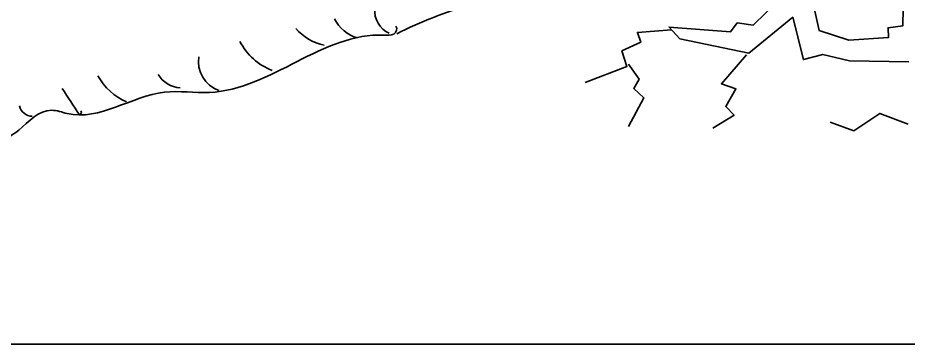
# Model space of a CAD drawing. Extents: x 6 to 143, y -103 to -23.
# Drawn here: x 68.07 to 101.28, y -102.86 to -90.7 of the extents above; entities that cross this region are included whole.
import ezdxf

# ---------------------------------------------------------------- set-up
doc = ezdxf.new("R2010")
doc.units = 0
doc.header["$MEASUREMENT"] = 0
for name, color, linetype, lineweight in [('EdgeTop', 7, 'Continuous', 0), ('Flames', 7, 'Continuous', 0), ('Lightning', 7, 'Continuous', 0)]:
    doc.layers.add(name, color=color, linetype=linetype, lineweight=lineweight)

msp = doc.modelspace()

# ---------------------------------------------------------------- linework, layer by layer
at = {"layer": 'EdgeTop', "color": 250, "lineweight": 35, "true_color": 0x231f20}
msp.add_lwpolyline([(142.857, -91.429), (142.857, -34.286), (131.429, -22.857), (17.143, -22.857), (5.714, -34.286), (5.714, -91.429), (17.143, -102.857), (131.429, -102.857)], close=True, dxfattribs=at)
at = {"layer": 'Flames', "color": 250, "lineweight": 35, "true_color": 0x231f20}
for points, knots in [([(82.204, -91.297), (83.086, -90.82), (84.041, -90.498), (84.991, -90.178), (85.785, -89.911), (86.59, -89.641), (87.426, -89.601), (87.886, -89.58), (88.353, -89.628), (88.802, -89.53), (89.294, -89.424), (89.731, -89.151), (90.176, -88.917), (91.562, -88.189), (93.099, -87.81), (94.587, -87.325), (95.102, -87.158), (95.615, -86.976), (96.09, -86.716), (96.463, -86.513), (96.81, -86.263), (97.191, -86.072), (97.968, -85.683), (98.847, -85.56), (99.696, -85.373), (99.957, -85.315), (100.234, -85.241), (100.407, -85.038)], [0, 0, 0, 0, 1, 1, 1, 2, 2, 2, 3, 3, 3, 4, 4, 4, 5, 5, 5, 6, 6, 6, 7, 7, 7, 8, 8, 8, 9, 9, 9, 9]), ([(52.756, -98.676), (54.421, -98.332), (56.069, -97.912), (57.695, -97.416), (58.515, -97.166), (59.337, -96.895), (60.19, -96.801), (60.853, -96.728), (61.523, -96.763), (62.189, -96.718), (63.505, -96.629), (64.777, -96.231), (66.034, -95.835), (66.765, -95.605), (67.515, -95.365), (68.106, -94.878), (68.483, -94.566), (68.845, -94.135), (69.335, -94.139), (69.531, -94.141), (69.718, -94.216), (69.908, -94.261), (71.131, -94.549), (72.297, -93.611), (73.545, -93.468), (74.101, -93.405), (74.663, -93.502), (75.222, -93.476), (77.533, -93.371), (79.438, -91.229), (81.748, -91.342), (81.866, -91.347), (81.992, -91.357), (82.095, -91.3), (82.198, -91.243), (82.255, -91.086), (82.169, -91.004)], [0, 0, 0, 0, 1, 1, 1, 2, 2, 2, 3, 3, 3, 4, 4, 4, 5, 5, 5, 6, 6, 6, 7, 7, 7, 8, 8, 8, 9, 9, 9, 10, 10, 10, 11, 11, 11, 12, 12, 12, 12]), ([(69.726, -93.328), (69.94, -93.654), (70.154, -93.98), (70.368, -94.307), (70.431, -94.302), (70.467, -94.21), (70.423, -94.164)], [0, 0, 0, 0, 1, 1, 1, 2, 2, 2, 2])]:
    msp.add_open_spline(points, degree=3, knots=knots, dxfattribs=at)
for points in [[(81.385, -90.351), (81.348, -90.729), (81.579, -91.118), (81.928, -91.266)], [(79.881, -90.737), (80.058, -91.074), (80.373, -91.336), (80.738, -91.447)], [(78.436, -91.093), (78.71, -91.406), (79.088, -91.626), (79.496, -91.709)], [(76.357, -91.575), (76.605, -92.068), (77.045, -92.462), (77.562, -92.655)], [(74.818, -92.147), (74.732, -92.669), (75.066, -93.228), (75.567, -93.399)], [(71.055, -92.851), (71.292, -93.283), (71.677, -93.633), (72.13, -93.828)], [(73.307, -92.809), (73.479, -93.092), (73.795, -93.282), (74.126, -93.301)], [(68.131, -93.98), (68.178, -94.195), (68.388, -94.363), (68.609, -94.361)]]:
    msp.add_open_spline(points, degree=3, dxfattribs=at)
at = {"layer": 'Lightning', "color": 250, "lineweight": 35, "true_color": 0x231f20}
for points in [[(102.362, -87.503), (101.153, -87.714), (101.079, -90.997), (100.534, -91.063), (100.545, -91.434), (99.065, -91.522), (97.968, -91.169), (97.667, -89.81), (97.233, -89.905), (96.926, -89.561), (95.497, -90.968), (94.905, -90.878), (94.661, -91.212), (92.365, -91.042), (92.767, -91.481), (95.344, -92.011), (96.979, -90.677), (97.376, -92.254), (98.101, -92.063), (99.095, -92.297), (101.312, -92.333)], [(92.461, -91.148), (91.185, -91.238), (91.306, -91.608), (90.603, -91.926), (90.794, -92.508), (89.238, -93.111)], [(95.259, -92.074), (94.317, -93.153), (94.857, -93.344), (94.476, -94), (94.788, -94.328), (94, -94.804)], [(90.85, -92.423), (91.246, -92.984), (91.048, -93.333), (91.429, -93.683), (90.85, -94.741)], [(101.28, -94.656), (100.233, -94.259), (99.259, -94.91), (98.37, -94.585)]]:
    msp.add_lwpolyline(points, dxfattribs=at)

doc.saveas('drawing.dxf')
